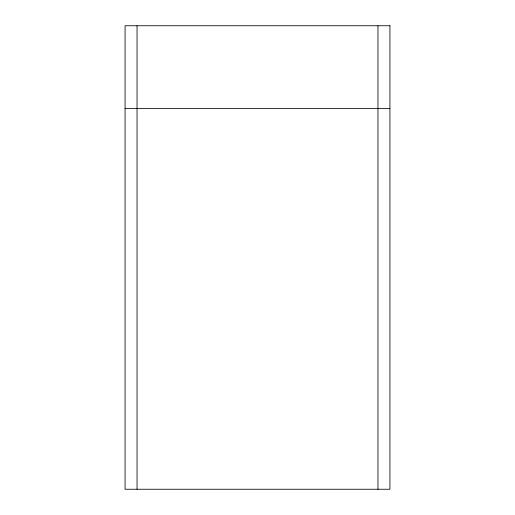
<?xml version="1.0" encoding="UTF-8"?>
<svg xmlns="http://www.w3.org/2000/svg" width="515" height="515" viewBox="0 0 515 515"><rect width="100%" height="100%" fill="white"/><g stroke="black" fill="none" stroke-linecap="round" stroke-linejoin="round"><path stroke-width="0.77" d="M125.074 108.517L389.926 108.517M377.965 25.75L377.965 489.25M137.035 25.75L137.035 489.25M389.926 25.75L125.074 25.75L125.074 489.25L389.926 489.25L389.926 25.75"/></g></svg>
